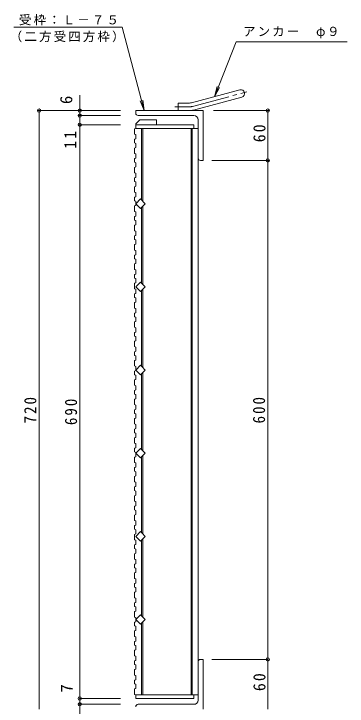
# Model space of a CAD drawing. Units: millimetres, scale not verified. Extents: x -804 to 896, y -688 to 636.
# Drawn here: x -151 to 250, y -240 to 593 of the extents above; entities that cross this region are included whole.
import ezdxf
from ezdxf.enums import TextEntityAlignment as Align

# ---------------------------------------------------------------- set-up
doc = ezdxf.new("R2010")
doc.units = ezdxf.units.MM
doc.header["$LTSCALE"] = 5
doc.header["$PDMODE"] = 32
doc.header["$PDSIZE"] = 4
doc.linetypes.add('CHAIN2', pattern=[12, 9, -1, 1, -1])
for name, color, linetype, lineweight in [('B-1', 2, 'Continuous', 9), ('B-2', 3, 'Continuous', 9), ('B-4', 7, 'Continuous', 9), ('B-5', 7, 'Continuous', 9), ('B-A', 3, 'Continuous', 9)]:
    doc.layers.add(name, color=color, linetype=linetype, lineweight=lineweight)
doc.styles.add('ＭＳ ゴシック', font='')
doc.styles.get('ＭＳ ゴシック').set_extended_font_data('MS Gothic')

msp = doc.modelspace()

# ---------------------------------------------------------------- linework, layer by layer
at = {"layer": 'B-1'}
for p, q in [((62.614, 485.834), (120.805, 501.426)), ((64.944, 477.14), (123.135, 492.732)), ((46.47, 476.527), (46.47, 485.527)), ((60.285, 485.527), (46.47, 485.527)), ((76.47, 476.527), (-4.53, 476.527)), ((-4.53, 473.527), (-4.53, 476.527)), ((76.47, 476.527), (76.47, 416.527)), ((-1.53, 470.527), (65.47, 470.527)), ((70.47, 419.527), (70.47, 465.527)), ((73.47, 416.527), (76.47, 416.527)), ((70.47, -186.473), (70.47, -232.473)), ((73.47, -183.473), (76.47, -183.473)), ((76.47, -243.473), (76.47, -183.473)), ((-1.53, -237.473), (65.47, -237.473))]:
    msp.add_line(p, q, dxfattribs=at)
at = {"layer": 'B-1', "linetype": 'CHAIN2'}
for p, q in [((63.779, 481.487), (128.946, 498.948)), ((60.285, 481.027), (42.665, 481.027))]:
    msp.add_line(p, q, dxfattribs=at)
at = {"layer": 'B-1'}
for centre, radius, start, end in [((121.97, 497.079), 4.5, 285.00014, 104.99991), ((60.285, 494.527), 9, 270, 285.00002), ((60.285, 494.527), 18, 270, 285), ((-1.53, 473.527), 3, 180, 270), ((65.47, 465.527), 5, 0, 90), ((73.47, 419.527), 3, 180, 270), ((73.47, -186.473), 3, 90, 180), ((65.47, -232.473), 5, 270, 0), ((-1.53, -240.473), 3, 90, 180)]:
    msp.add_arc(centre, radius, start, end, dxfattribs=at)
at = {"layer": 'B-1', "linetype": 'CHAIN2'}
msp.add_arc((60.285, 494.527), 13.5, 270, 284.99995, dxfattribs=at)
at = {"layer": 'B-2'}
for p, q in [((-4.53, 460.527), (0.47, 465.527)), ((-4.53, 460.527), (-4.53, 459.527)), ((-4.53, 459.527), (65.47, 459.527)), ((-4.53, 459.527), (-4.53, 455.027)), ((0.47, 465.527), (20.47, 465.527)), ((20.47, 459.527), (20.47, 465.527)), ((65.47, 459.527), (65.47, 455.027)), ((-4.53, 455.027), (70.47, 455.027)), ((2.47, 455.027), (2.47, 368.84)), ((3.97, 455.027), (3.97, 367.341)), ((61.97, 455.027), (61.97, -225.973)), ((63.47, 455.027), (63.47, -225.973)), ((70.47, 455.027), (70.47, -225.973)), ((2.47, 360.213), (2.47, 268.841)), ((3.97, 361.713), (3.97, 267.341)), ((2.47, 260.213), (2.47, 168.841)), ((3.97, 261.713), (3.97, 167.341)), ((2.47, 160.213), (2.47, 68.841)), ((3.97, 161.713), (3.97, 67.341)), ((2.47, 60.213), (2.47, -31.159)), ((3.97, 61.713), (3.97, -32.659)), ((2.47, -39.787), (2.47, -131.159)), ((3.97, -38.287), (3.97, -132.659)), ((2.47, -139.787), (2.47, -225.973)), ((3.97, -138.287), (3.97, -225.973)), ((-4.53, -225.973), (70.47, -225.973)), ((-4.53, -225.973), (-4.53, -230.473)), ((-4.53, -230.473), (65.47, -230.473)), ((65.47, -230.473), (65.47, -225.973))]:
    msp.add_line(p, q, dxfattribs=at)
for points in [[(1.127, 358.87), (-4.53, 364.527), (1.127, 370.184), (6.784, 364.527)], [(6.784, 364.527), (3.152, 360.895), (1.127, 358.87)]]:
    msp.add_lwpolyline(points, dxfattribs=at)
for points in [[(1.127, 270.184), (-4.53, 264.527), (1.127, 258.87), (6.784, 264.527), (3.152, 268.159)], [(1.127, 170.184), (-4.53, 164.527), (1.127, 158.87), (6.784, 164.527), (3.152, 168.158)], [(1.127, 70.184), (-4.53, 64.527), (1.127, 58.87), (6.784, 64.527), (3.152, 68.158)], [(1.127, -29.816), (-4.53, -35.473), (1.127, -41.13), (6.784, -35.473), (3.152, -31.841)], [(1.127, -129.816), (-4.53, -135.473), (1.127, -141.13), (6.784, -135.473), (3.152, -131.842)]]:
    msp.add_lwpolyline(points, close=True, dxfattribs=at)
at = {"layer": 'B-4'}
for p, q in [((-71.845, 494.982), (-71.845, 470.527)), ((-22.623, 476.527), (-122.236, 476.527)), ((-120.736, 476.527), (-120.736, -243.473)), ((88.945, 476.527), (155.619, 476.527)), ((154.119, 416.527), (154.119, 476.527)), ((-22.623, 470.527), (-73.345, 470.527)), ((-71.845, 470.527), (-71.845, 459.527)), ((-22.623, 459.527), (-73.345, 459.527)), ((-71.845, 459.527), (-71.845, -230.473)), ((86.852, 416.527), (155.619, 416.527)), ((154.119, -243.473), (154.119, -183.473)), ((-71.845, -230.473), (-71.845, -237.473)), ((-22.623, -230.473), (-71.845, -230.473)), ((-22.623, -237.473), (-73.345, -237.473)), ((-71.845, -237.473), (-71.845, -262.156))]:
    msp.add_line(p, q, dxfattribs=at)
msp.add_lwpolyline([(86.852, -183.473), (154.119, -183.473), (154.119, 416.527)], dxfattribs=at)
for p in [(-120.736, 476.527), (-71.845, 476.527), (154.119, 476.527), (-71.845, 470.527), (-71.845, 459.527), (154.119, 416.527), (154.119, -183.473), (-71.845, -230.473), (-71.845, -237.473)]:
    msp.add_point(p, dxfattribs=at)
at = {"layer": 'B-5'}
for p, q in [((-150.973, 576.775), (-20.687, 576.775)), ((116.406, 559.045), (249.603, 559.045)), ((90.252, 493.134), (96.34, 504.051)), ((5.626, 476.527), (4.057, 488.928))]:
    msp.add_line(p, q, dxfattribs=at)
for points in [[(-20.687, 576.775), (5.626, 476.527), (0.901, 488.1)], [(116.406, 559.045), (90.252, 493.134), (93.307, 505.255)]]:
    msp.add_lwpolyline(points, dxfattribs=at)
at = {"layer": 'B-A'}
for p, q in [((-6.03, 454.515), (-4.53, 455.027)), ((-6.03, 454.515), (-6.03, 448.111)), ((-6.03, 441.975), (-4.53, 442.486)), ((-6.03, 431.432), (-4.53, 431.943)), ((-6.03, 418.749), (-4.53, 419.26)), ((-4.53, 424.373), (-4.53, 419.26)), ((-6.03, 408.205), (-4.53, 408.717)), ((-4.53, 401.147), (-4.53, 396.034)), ((-6.03, 395.523), (-4.53, 396.034)), ((-6.03, 384.979), (-4.53, 385.491)), ((-4.53, 377.921), (-4.53, 372.808)), ((-6.03, 372.296), (-4.53, 372.808)), ((-6.03, 361.753), (-4.53, 362.265)), ((-4.53, 354.695), (-4.53, 349.581)), ((-6.03, 349.07), (-4.53, 349.581)), ((-6.03, 338.527), (-4.53, 339.039)), ((-6.03, 325.844), (-4.53, 326.355)), ((-4.53, 331.468), (-4.53, 326.355)), ((-6.03, 315.301), (-4.53, 315.812)), ((-4.53, 308.242), (-4.53, 303.129)), ((-6.03, 302.617), (-4.53, 303.129)), ((-6.03, 292.074), (-4.53, 292.585)), ((-4.53, 285.016), (-4.53, 279.902)), ((-6.03, 279.391), (-4.53, 279.902)), ((-6.03, 268.848), (-4.53, 269.359)), ((-4.53, 274.472), (-4.53, 269.359)), ((-4.53, 261.789), (-4.53, 256.676)), ((-6.03, 256.165), (-4.53, 256.676)), ((-4.53, 251.246), (-4.53, 246.133)), ((-6.03, 245.621), (-4.53, 246.133)), ((-6.03, 232.938), (-4.53, 233.45)), ((-4.53, 238.563), (-4.53, 233.45)), ((-4.53, 228.019), (-4.53, 222.906)), ((-6.03, 222.395), (-4.53, 222.906)), ((-6.03, 209.711), (-4.53, 210.223)), ((-4.53, 215.336), (-4.53, 210.223)), ((-4.53, 204.793), (-4.53, 199.68)), ((-6.03, 199.168), (-4.53, 199.68)), ((-4.53, 192.11), (-4.53, 186.996)), ((-6.03, 186.485), (-4.53, 186.996)), ((-6.03, 175.942), (-4.53, 176.453)), ((-4.53, 181.566), (-4.53, 176.453)), ((-4.53, 168.883), (-4.53, 163.77)), ((-6.03, 163.258), (-4.53, 163.77)), ((-4.53, 158.34), (-4.53, 153.227)), ((-6.03, 152.715), (-4.53, 153.227)), ((-4.53, 145.656), (-4.53, 140.543)), ((-6.03, 140.032), (-4.53, 140.543)), ((-4.53, 135.113), (-4.53, 130)), ((-6.03, 129.488), (-4.53, 130)), ((-6.03, 116.805), (-4.53, 117.317)), ((-4.53, 122.43), (-4.53, 117.317)), ((-4.53, 111.887), (-4.53, 106.773)), ((-6.03, 106.262), (-4.53, 106.773)), ((-6.03, 93.579), (-4.53, 94.09)), ((-4.53, 99.203), (-4.53, 94.09)), ((-6.03, 83.035), (-4.53, 83.547)), ((-4.53, 88.66), (-4.53, 83.547)), ((-4.53, 75.977), (-4.53, 70.864)), ((-6.03, 70.352), (-4.53, 70.864)), ((-6.03, 70.352), (-6.03, 65.945)), ((-6.03, 59.808), (-4.53, 60.32)), ((-4.53, 52.75), (-4.53, 47.637)), ((-6.03, 47.125), (-4.53, 47.637)), ((-6.03, 47.125), (-6.03, 42.718)), ((-6.03, 36.581), (-4.53, 37.093)), ((-4.53, 29.523), (-4.53, 24.41)), ((-6.03, 23.898), (-4.53, 24.41)), ((-6.03, 23.898), (-6.03, 19.491)), ((-6.03, 13.355), (-4.53, 13.866)), ((-6.03, 0.671), (-4.53, 1.183)), ((-6.03, 0.671), (-6.03, -3.736)), ((-4.53, 6.296), (-4.53, 1.183)), ((-6.03, -9.872), (-4.53, -9.361)), ((-6.03, -22.556), (-4.53, -22.044)), ((-6.03, -22.556), (-6.03, -26.963)), ((-4.53, -16.931), (-4.53, -22.044)), ((-6.03, -33.099), (-4.53, -32.588)), ((-4.53, -40.158), (-4.53, -45.271)), ((-6.03, -45.783), (-4.53, -45.271)), ((-6.03, -45.783), (-6.03, -50.19)), ((-6.03, -56.326), (-4.53, -55.815)), ((-4.53, -63.385), (-4.53, -68.498)), ((-6.03, -69.01), (-4.53, -68.498)), ((-6.03, -69.01), (-6.03, -73.417)), ((-6.03, -79.553), (-4.53, -79.042)), ((-4.53, -86.612), (-4.53, -91.725)), ((-6.03, -92.236), (-4.53, -91.725)), ((-6.03, -92.236), (-6.03, -96.644)), ((-6.03, -102.78), (-4.53, -102.269)), ((-6.03, -115.463), (-4.53, -114.952)), ((-6.03, -115.463), (-6.03, -119.871)), ((-4.53, -109.839), (-4.53, -114.952)), ((-6.03, -126.007), (-4.53, -125.496)), ((-4.53, -133.065), (-4.53, -138.179)), ((-6.03, -138.69), (-4.53, -138.179)), ((-6.03, -138.69), (-6.03, -143.098)), ((-6.03, -149.234), (-4.53, -148.722)), ((-4.53, -156.292), (-4.53, -161.406)), ((-6.03, -161.917), (-4.53, -161.406)), ((-6.03, -161.917), (-6.03, -166.325)), ((-6.03, -172.461), (-4.53, -171.949)), ((-4.53, -179.519), (-4.53, -184.632)), ((-6.03, -185.144), (-4.53, -184.632)), ((-6.03, -185.144), (-6.03, -189.552)), ((-6.03, -195.688), (-4.53, -195.176)), ((-6.03, -208.371), (-4.53, -207.859)), ((-4.53, -202.746), (-4.53, -207.859)), ((-6.03, -208.371), (-6.03, -212.778)), ((-6.03, -218.915), (-4.53, -218.403))]:
    msp.add_line(p, q, dxfattribs=at)
for points in [[(-6.03, 448.111), (-4.53, 447.599), (-4.53, 442.486)], [(-6.03, 441.975), (-6.03, 437.568), (-4.53, 437.056), (-4.53, 431.943)], [(-6.03, 431.432), (-6.03, 424.884), (-4.53, 424.373)], [(-6.03, 418.749), (-6.03, 414.341), (-4.53, 413.83), (-4.53, 408.717)], [(-6.03, 408.205), (-6.03, 401.658), (-4.53, 401.147)], [(-6.03, 395.523), (-6.03, 391.115), (-4.53, 390.604), (-4.53, 385.491)], [(-6.03, 384.979), (-6.03, 378.432), (-4.53, 377.921)], [(-6.03, 372.296), (-6.03, 367.889), (-4.53, 367.377), (-4.53, 362.265)], [(-6.03, 361.753), (-6.03, 355.206), (-4.53, 354.695)], [(-6.03, 349.07), (-6.03, 344.663), (-4.53, 344.151), (-4.53, 339.039)], [(-6.03, 338.527), (-6.03, 331.98), (-4.53, 331.468)], [(-6.03, 325.844), (-6.03, 321.436), (-4.53, 320.925), (-4.53, 315.812)], [(-6.03, 315.301), (-6.03, 308.753), (-4.53, 308.242)], [(-6.03, 302.617), (-6.03, 298.21), (-4.53, 297.699), (-4.53, 292.585)], [(-6.03, 292.074), (-6.03, 285.527), (-4.53, 285.016)], [(-6.03, 279.391), (-6.03, 274.984), (-4.53, 274.472)], [(-6.03, 268.848), (-6.03, 262.301), (-4.53, 261.789)], [(-6.03, 256.165), (-6.03, 251.757), (-4.53, 251.246)], [(-6.03, 245.621), (-6.03, 239.074), (-4.53, 238.563)], [(-6.03, 232.938), (-6.03, 228.531), (-4.53, 228.019)], [(-6.03, 222.395), (-6.03, 215.847), (-4.53, 215.336)], [(-6.03, 209.711), (-6.03, 205.304), (-4.53, 204.793)], [(-6.03, 199.168), (-6.03, 192.621), (-4.53, 192.11)], [(-6.03, 186.485), (-6.03, 182.078), (-4.53, 181.566)], [(-6.03, 175.942), (-6.03, 169.394), (-4.53, 168.883)], [(-6.03, 163.258), (-6.03, 158.851), (-4.53, 158.34)], [(-6.03, 152.715), (-6.03, 146.168), (-4.53, 145.656)], [(-6.03, 140.032), (-6.03, 135.625), (-4.53, 135.113)], [(-6.03, 129.488), (-6.03, 122.941), (-4.53, 122.43)], [(-6.03, 116.805), (-6.03, 112.398), (-4.53, 111.887)], [(-6.03, 106.262), (-6.03, 99.715), (-4.53, 99.203)], [(-6.03, 93.579), (-6.03, 89.172), (-4.53, 88.66)], [(-6.03, 83.035), (-6.03, 76.488), (-4.53, 75.977)], [(-6.03, 65.945), (-4.53, 65.433), (-4.53, 60.32)], [(-6.03, 59.808), (-6.03, 53.261), (-4.53, 52.75)], [(-6.03, 42.718), (-4.53, 42.206), (-4.53, 37.093)], [(-6.03, 36.581), (-6.03, 30.034), (-4.53, 29.523)], [(-6.03, 19.491), (-4.53, 18.979), (-4.53, 13.866)], [(-6.03, 13.355), (-6.03, 6.807), (-4.53, 6.296)], [(-6.03, -3.736), (-4.53, -4.248), (-4.53, -9.361)], [(-6.03, -9.872), (-6.03, -16.42), (-4.53, -16.931)], [(-6.03, -26.963), (-4.53, -27.475), (-4.53, -32.588)], [(-6.03, -33.099), (-6.03, -39.647), (-4.53, -40.158)], [(-6.03, -50.19), (-4.53, -50.701), (-4.53, -55.815)], [(-6.03, -56.326), (-6.03, -62.873), (-4.53, -63.385)], [(-6.03, -73.417), (-4.53, -73.928), (-4.53, -79.042)], [(-6.03, -79.553), (-6.03, -86.1), (-4.53, -86.612)], [(-6.03, -96.644), (-4.53, -97.155), (-4.53, -102.269)], [(-6.03, -102.78), (-6.03, -109.327), (-4.53, -109.839)], [(-6.03, -119.871), (-4.53, -120.382), (-4.53, -125.496)], [(-6.03, -126.007), (-6.03, -132.554), (-4.53, -133.065)], [(-6.03, -143.098), (-4.53, -143.609), (-4.53, -148.722)], [(-6.03, -149.234), (-6.03, -155.781), (-4.53, -156.292)], [(-6.03, -166.325), (-4.53, -166.836), (-4.53, -171.949)], [(-6.03, -172.461), (-6.03, -179.008), (-4.53, -179.519)], [(-6.03, -189.552), (-4.53, -190.063), (-4.53, -195.176)], [(-6.03, -195.688), (-6.03, -202.235), (-4.53, -202.746)], [(-6.03, -212.778), (-4.53, -213.29), (-4.53, -218.403)], [(-6.03, -218.915), (-6.03, -225.462), (-4.53, -225.973)]]:
    msp.add_lwpolyline(points, dxfattribs=at)

# ---------------------------------------------------------------- texts
at = {"layer": 'B-4', "color": 2, "style": 'ＭＳ ゴシック'}
for s, p in [('6', (-76.397, 484.292)), ('7', (-75.766, -223.193))]:
    msp.add_text(s, height=14.66, rotation=90, dxfattribs=at).set_placement(p, align=Align.BOTTOM_LEFT)
at = {"layer": 'B-4', "color": 2, "char_height": 14.66, "attachment_point": 7, "rotation": 90, "style": 'ＭＳ ゴシック'}
for s, insert in [('\\T1.27;\\W0.95;60', (151.619, 438.402)), ('\\T1.27;\\W0.95;11', (-75.945, 430.582)), ('\\T1.27;\\W0.9;720', (-123.736, 100.277)), ('\\T1.27;\\W0.9;690', (-74.845, 98.277)), ('\\T1.27;\\W0.9;600', (151.119, 100.277)), ('\\T1.27;\\W0.95;60', (151.619, -221.598))]:
    msp.add_mtext(s, dxfattribs=dict(at, insert=insert))
at = {"layer": 'B-5', "char_height": 11, "attachment_point": 7, "style": 'ＭＳ ゴシック'}
for s, insert in [('\\T1.17;受枠：Ｌ－７５', (-144.887, 578.928)), ('\\T1.17;アンカー\u3000φ９', (124.421, 563.175)), ('\\T1.17;（二方受四方枠）', (-155.848, 558.596))]:
    msp.add_mtext(s, dxfattribs=dict(at, insert=insert))

doc.saveas('drawing.dxf')
